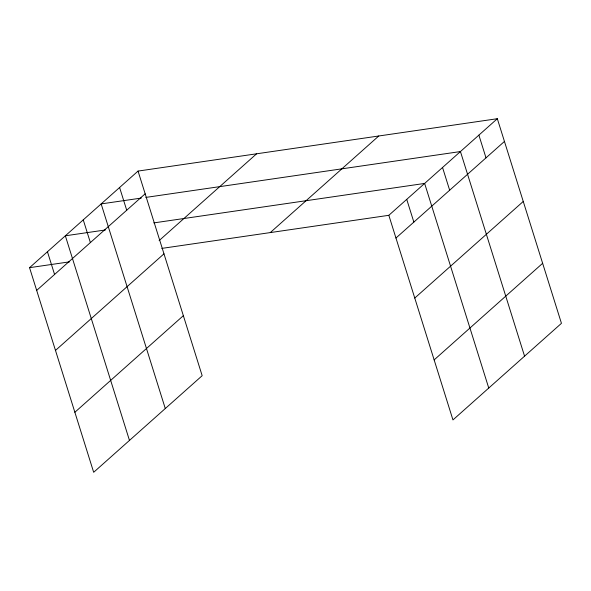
<?xml version="1.0" encoding="UTF-8"?>
<svg xmlns="http://www.w3.org/2000/svg" width="591" height="591" viewBox="0 0 591 591"><rect width="100%" height="100%" fill="white"/><g stroke="black" fill="none" stroke-linecap="round" stroke-linejoin="round"><path stroke-width="0.89" d="M138.043 171.08L202.166 375.691L93.674 472.29L29.55 267.671L138.043 171.08L497.327 118.71L561.45 323.329L452.957 419.92L388.834 215.309L497.327 118.71M36.672 290.403L145.164 193.804M159.127 240.589L256.605 153.793M55.48 350.426L163.973 253.827M270.272 232.588L378.765 135.989M74.865 412.267L183.358 315.668M395.955 238.033L504.448 141.434M414.764 298.056L523.257 201.457M434.149 359.897L542.641 263.305M141.286 198.074L101.157 203.917L165.281 408.536M145.844 197.409L460.441 151.555L524.564 356.166M105.479 229.951L65.35 235.794L129.473 440.413M153.823 222.903L424.641 183.432L488.757 388.043M29.55 267.671L69.679 261.828M161.786 248.397L388.834 215.309M478.887 135.132L486.009 157.856M442.541 167.489L449.662 190.221M406.734 199.366L413.855 222.098M119.596 187.495L126.718 210.226M83.257 219.859L90.379 242.583M47.45 251.736L54.571 274.46"/></g></svg>
